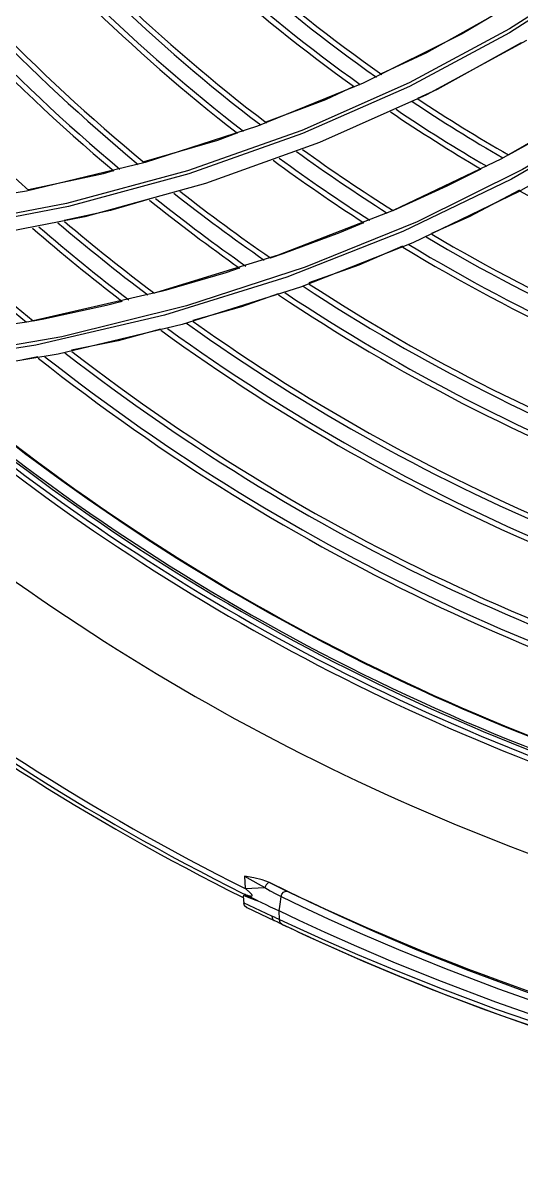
# Model space of a CAD drawing. Header units: metres. Extents: x -367 to 374, y -238 to 224.
# Drawn here: x 350.4709 to 350.5175, y 176.4885 to 176.5945 of the extents above; entities that cross this region are included whole.
import ezdxf
from ezdxf.enums import TextEntityAlignment as Align

# ---------------------------------------------------------------- set-up
doc = ezdxf.new("R2010")
doc.units = ezdxf.units.M
for name, color, linetype in [('ELE-ALIMENTADORES', 160, 'Continuous'), ('LA_BAU_BASES GERAIS_R00$0$ARQ-XREF-ATT', 8, 'Continuous'), ('LA_BAU_BASES GERAIS_R00$0$BASE', 253, 'Continuous'), ('LA_BAU_BASES GERAIS_R00$0$dutos', 31, 'Continuous')]:
    doc.layers.add(name, color=color, linetype=linetype)
doc.styles.add('LA_BAU_BASES GERAIS_R00$0$R60-125-RS', font='romans.shx', dxfattribs={"height": 0.19})
doc.styles.add('LA_BAU_BASES GERAIS_R00$0$R80-100-RS', font='romans.shx', dxfattribs={"height": 0.203})

# ---------------------------------------------------------------- blocks, each defined once
blk = doc.blocks.new('LA_BAU_BASES GERAIS_R00$0$A$C2E3D5B4E')
at = {"layer": 'LA_BAU_BASES GERAIS_R00$0$dutos', "color": 251}
for p, q in [((-16.22940052910326, -1.351382017022559), (-16.23801839554244, -1.356515298179772)), ((-16.23801839554244, -1.356515298179772), (-16.2472710712168, -1.361117925049882)), ((-16.2320202281594, -1.35712685113657), (-16.2413577616453, -1.362193849969742)), ((-16.2472710712168, -1.361117925049882), (-16.25714684591321, -1.365135942515451)), ((-16.2413577616453, -1.362193849969742), (-16.25135284545331, -1.366663947298264)), ((-16.22490988943036, -1.362748006095615), (-16.23435438250181, -1.368164746161426)), ((-16.25714684591321, -1.365135942515451), (-16.26763098737547, -1.368513821140084)), ((-16.22347464543645, -1.365977279558763), (-16.23274987398281, -1.371275428171145)), ((-16.25135284545331, -1.366663947298264), (-16.26199061449006, -1.370479474018509)), ((-16.23435438250181, -1.368164746161426), (-16.24445417413517, -1.372993252959247)), ((-16.26763098737547, -1.368513821140084), (-16.27870259126348, -1.371193684881007)), ((-16.27151977519134, -1.369554300063726), (-16.2705683215122, -1.369275493064094)), ((-16.27850337109976, -1.371051325087763), (-16.27151977519134, -1.369554300063726)), ((-16.26199061449006, -1.370479474018509), (-16.27325087652571, -1.373580415574622)), ((-16.27870259126348, -1.371193684881007), (-16.29032674562404, -1.373115234097611)), ((-16.23274987398281, -1.371275428171145), (-16.24263298347523, -1.376017824571761)), ((-16.27325087652571, -1.373580415574622), (-16.28510552655007, -1.37590461588178)), ((-16.24445417413517, -1.372993252959247), (-16.25519435520937, -1.37717812058662)), ((-16.24263298347523, -1.376017824571761), (-16.25310854285453, -1.380155173472929)), ((-16.25519435520937, -1.37717812058662), (-16.26655279278066, -1.380661313430835)), ((-16.26006494523654, -1.378784287222231), (-16.25880041177106, -1.378365128596386)), ((-16.26655279278066, -1.380661313430835), (-16.27849972421882, -1.383383480716191)), ((-16.25310854285453, -1.380155173472929), (-16.26415757191671, -1.383637042179259)), ((-16.27123916245273, -1.381839243815818), (-16.26976975230355, -1.381465375655978)), ((-16.27849972421882, -1.383383480716191), (-16.29099753877699, -1.385285339740847)), ((-16.26415757191671, -1.383637042179259), (-16.2757564564522, -1.386411890536408)), ((-16.27782335922984, -1.385579698025765), (-16.2903911885096, -1.387556695277169)), ((-16.2757564564522, -1.386411890536408), (-16.28787626387339, -1.388427420866435)), ((-16.27763628826324, -1.386677078036598), (-16.27903260982066, -1.386956716559951)), ((-16.25833759989109, -1.435130972725972), (-16.2570605831902, -1.435854768015531)), ((-16.25833747038132, -1.435131046015783), (-16.25827660922641, -1.436294743934639)), ((-16.25827661001767, -1.436294728820656), (-16.25644836926722, -1.436198922045776)), ((-16.2570605831902, -1.435854768015531), (-16.25644836926722, -1.436198922045776)), ((-16.25429936311684, -1.436575992165388), (-16.25600718933856, -1.435734320739073)), ((-16.25846205202561, -1.436948443205154), (-16.25840394912484, -1.436944942532762)), ((-16.25845925373915, -1.437001853386107), (-16.25842357688498, -1.437682608339571)), ((-16.25840394912484, -1.436944942532762), (-16.25768876471466, -1.437221021553057)), ((-16.25768876471466, -1.437221021553057), (-16.25724114866034, -1.437418089128812)), ((-16.25542154892401, -1.436791030939901), (-16.25493360653991, -1.437048690639756)), ((-16.25493360795463, -1.437048690713425), (-16.25298285858162, -1.43798091925936)), ((-16.25223967916145, -1.437576447863364), (-16.25429936311684, -1.436575992165388)), ((-16.25842648338266, -1.437626824485676), (-16.25836710056501, -1.437838478901256)), ((-16.25578260032444, -1.438856705779187), (-16.25842643189208, -1.437628129606935)), ((-16.25836710056501, -1.437838478901256), (-16.25814248257575, -1.438052148517897)), ((-16.25814149276675, -1.438052620824863), (-16.25556269209619, -1.439283150355266)), ((-16.2555551741425, -1.438965099944369), (-16.25578260032444, -1.438856705779187)), ((-16.25578092813475, -1.438857384823393), (-16.2557629600683, -1.439035888369006)), ((-16.2551858914394, -1.439466210643047), (-16.25556354844866, -1.439282729090962)), ((-16.25531873925866, -1.439076591556557), (-16.2555551741425, -1.438965099944369)), ((-16.255073777078, -1.439190970993593), (-16.25531873925866, -1.439076591556557)), ((-16.25323141063927, -1.439283045672425), (-16.25512076531004, -1.438387625948678)), ((-16.255073777078, -1.439190970993593), (-16.2551158809797, -1.438387580665847)), ((-16.2550732864911, -1.439191196473701), (-16.25317809824855, -1.440059515655491)), ((-16.25505982214281, -1.439373906506887), (-16.2550732864911, -1.439191196473701)), ((-16.25524603009899, -1.439437470992459), (-16.25486560211812, -1.439620360406195)), ((-16.25486560211812, -1.439620360406195), (-16.25372092414091, -1.44015408320837)), ((-16.25483218239515, -1.439636281193714), (-16.25442830935299, -1.4398273298454)), ((-16.253849033405, -1.440097348453207), (-16.25448857500578, -1.439798821699412)), ((-16.25428806477748, -1.43989308985573), (-16.25437088781018, -1.439853917064909)), ((-16.25372092414091, -1.44015408320837), (-16.25256288111223, -1.440691849463008)), ((-16.25336519718576, -1.4403199460873), (-16.2529570329084, -1.440510258634902)), ((-16.2529570329084, -1.440510258634902), (-16.25052701601726, -1.441620120025334)), ((-16.2526819620507, -1.44063536549919), (-16.25137265230023, -1.441237232665742)), ((-16.25174326845581, -1.441068100952805), (-16.2526819620507, -1.44063536549919)), ((-16.25256288111223, -1.440691849463008), (-16.25019082054632, -1.441771061459519)), ((-16.24890843940193, -1.442339818232256), (-16.25174326845581, -1.441068100952805)), ((-16.25052701601726, -1.441620120025334), (-16.24751807214352, -1.442945449340812)), ((-16.25019082054632, -1.441771061459519), (-16.24724963887502, -1.443061240265422)), ((-16.24423943313286, -1.443250034058735), (-16.24784558790725, -1.441711913669394))]:
    blk.add_line(p, q, dxfattribs=at)
for points in [[(-16.18146694173856, -1.295308084596115), (-16.18210196442487, -1.297246318887744), (-16.18296099085956, -1.299367256814264), (-16.18397100660786, -1.301681599605843), (-16.18514292013333, -1.304203876594954), (-16.18651234555182, -1.306956953665292), (-16.18811297637421, -1.309954642750824), (-16.18998569424139, -1.313211780359495), (-16.19218649838285, -1.316751902351541), (-16.19478346806318, -1.320596949127946), (-16.19785624757378, -1.324760789014078), (-16.20150703873196, -1.329257899311131), (-16.20587118273806, -1.334104281125917), (-16.21110397852499, -1.339289098064626), (-16.21740303565139, -1.34478557223764), (-16.22495800426032, -1.35049533073169), (-16.23361261969103, -1.356059987833476), (-16.24297457163857, -1.361099644422836), (-16.25298545966643, -1.365529795750888), (-16.26365585658687, -1.369303393342932), (-16.27495648342438, -1.372354443608572), (-16.28684947757756, -1.374616251267696), (-16.29928028996528, -1.376023231701481)], [(-16.1811857843395, -1.295416869077314), (-16.18259588221508, -1.299274180154214), (-16.18449112331155, -1.303530935754395), (-16.18682492424705, -1.308203157982177), (-16.18969348629798, -1.313307356153643), (-16.19323997516176, -1.318889973222838), (-16.19762210709905, -1.324950684329167), (-16.20309165275557, -1.331532507550662), (-16.20964515879177, -1.338323319184099), (-16.21696812740402, -1.344818263468085), (-16.22494992909242, -1.35085633531861), (-16.23360916107367, -1.356407611291331), (-16.24293400342094, -1.361415903373825), (-16.25291741115325, -1.365827723958944), (-16.26354751172721, -1.369585635118426), (-16.27479398935111, -1.372625920292819), (-16.28661743020575, -1.374885781434102), (-16.29898553305566, -1.376302654292601)], [(-16.16993338190014, -1.298642736827503), (-16.17113466371984, -1.302186813815467), (-16.17276783675243, -1.306042476749724), (-16.17473676882719, -1.310272346574209), (-16.17711189169449, -1.314883320289198), (-16.17998419384139, -1.319912507098422), (-16.18347801852678, -1.325391218573429), (-16.18774838583931, -1.331332260096758), (-16.19297020496788, -1.337775316110026), (-16.19930470206464, -1.34461151718159), (-16.20658132675453, -1.351404324174553), (-16.21454610377259, -1.357814804605084), (-16.22313951057322, -1.363751435786696), (-16.23237024697892, -1.369179165623507), (-16.24222531478063, -1.374045798605664), (-16.25269372799721, -1.378303312094147), (-16.26375895748743, -1.381900234110333), (-16.27539244075888, -1.384780314704301), (-16.28755455216287, -1.386887670266049)], [(-16.16963638913239, -1.298698562125253), (-16.17110083097532, -1.302914926951132), (-16.17309559513615, -1.307510977084974), (-16.17554143130974, -1.312550918748173), (-16.17855052899449, -1.318066428396094), (-16.18226776559914, -1.324100968878781), (-16.1868760133998, -1.330683060492163), (-16.19260788107431, -1.337820117802664), (-16.19934449493894, -1.345073135463906), (-16.20683353834102, -1.352019320458282), (-16.21502371321139, -1.358546052537065), (-16.2238806225796, -1.364578874351253), (-16.23339719858905, -1.37007020109894), (-16.24356735075662, -1.374971448859185), (-16.25437846144951, -1.379228959325417), (-16.26580668784163, -1.382784503827395), (-16.27782335922984, -1.385579698025765)], [(-16.24555310040068, -1.36022114425549), (-16.24130710476265, -1.358251653089326), (-16.23587487121677, -1.355215920103262)], [(-16.23250742329219, -1.357367097468057), (-16.24036266870962, -1.361697186607387), (-16.2421916195085, -1.362535497468969)], [(-16.2563219138965, -1.364726845788653), (-16.25076580103814, -1.362639038370332), (-16.24809659386483, -1.361400935367499)], [(-16.23370087135845, -1.367801443582437), (-16.23000942800627, -1.365789324277728), (-16.22555864856804, -1.363150890929035), (-16.2240362622565, -1.362172458418797)], [(-16.26772734231918, -1.368442993373435), (-16.26084218519964, -1.366425417471589), (-16.25901766533525, -1.365739821948125)], [(-16.24447606768126, -1.373001391120567), (-16.24441100627701, -1.372974540960683), (-16.23943299848452, -1.370708394423389), (-16.23625347801908, -1.369120862341049)], [(-16.23265805233586, -1.371114541952636), (-16.23735057975318, -1.373591271673547), (-16.24088011484037, -1.375138217762185)], [(-16.26725836388505, -1.371949595823651), (-16.27087228211985, -1.373000732102525), (-16.27519134743852, -1.373923074833954)], [(-16.25592906581323, -1.377413355109354), (-16.25473323446477, -1.377016969375916), (-16.24945621849611, -1.375056647124154), (-16.24720038315763, -1.374125687539788)], [(-16.24359889463676, -1.376329821095794), (-16.24768355629703, -1.378120071432647), (-16.25233216189145, -1.379768934785432)], [(-16.26676686010978, -1.380701337258586), (-16.26563126165229, -1.380412402201443), (-16.26006494523654, -1.378784287222231)], [(-16.25520200505753, -1.380786869976589), (-16.25862151148522, -1.381999771077687), (-16.26317790857365, -1.383256089350368)], [(-16.27807856260097, -1.383288037757382), (-16.27708223924492, -1.383108130965127), (-16.27123916245273, -1.381839243815818)], [(-16.26618336881029, -1.384084773623442), (-16.27014120182048, -1.385176052068971), (-16.27450501249132, -1.38604998370073)], [(-16.25600364874845, -1.435735906045636), (-16.25670145786216, -1.435473608819564), (-16.25748445403769, -1.435286324981178), (-16.25833747038132, -1.435131046015783)], [(-16.25644838537164, -1.436198918873458), (-16.25594049537312, -1.436501399616361), (-16.25542154892401, -1.436791030939901)], [(-16.25600517833709, -1.435735337651465), (-16.25614423323032, -1.435765700816489), (-16.25631149990295, -1.435939402596603), (-16.2564483576889, -1.436198942923227)], [(-16.2583788504603, -1.436792895803308), (-16.25828882933956, -1.436831530442475), (-16.25820535238836, -1.436865562396349), (-16.2581278720545, -1.436895349185477), (-16.25805604030847, -1.436921140807215), (-16.25798951766456, -1.436943117414273), (-16.25792799832425, -1.436961372773737), (-16.25787123695818, -1.436976011359263), (-16.25781908858016, -1.436986986665659), (-16.25777148795669, -1.436993963084831), (-16.25772828724712, -1.436996310226903), (-16.25769021101996, -1.436993396967125), (-16.25765915904685, -1.436982636089567), (-16.2576383949895, -1.436959477410426), (-16.25763724382296, -1.436923687528804), (-16.25765132369543, -1.436884301295947), (-16.25767601866301, -1.436843249650963), (-16.25770840245923, -1.436800517540803), (-16.25774693923313, -1.436755800885919), (-16.257791268245, -1.436708867288587), (-16.25784150667323, -1.436659421625961), (-16.25789768518916, -1.436607222779173), (-16.25795994931013, -1.436552016692701), (-16.25802858510588, -1.436493469667482), (-16.25810394511882, -1.436431270452601), (-16.25818643587445, -1.436365143787668), (-16.25827660905634, -1.436294744012855)], [(-16.25512076531004, -1.438387625948678), (-16.25503467285489, -1.437981727419981), (-16.25497159356792, -1.437535608634505), (-16.25493360795463, -1.437048690713425)], [(-16.25493315350286, -1.437048346223207), (-16.2548570249869, -1.436816592499497), (-16.25469997309347, -1.436636216988234), (-16.25450180519783, -1.4365509445567), (-16.25430012267725, -1.436576306941504)], [(-16.25298285858162, -1.43798091925936), (-16.25054299891372, -1.439112875523904), (-16.24755488248638, -1.440450416344618)], [(-16.24626659562364, -1.440312544381129), (-16.24958033236908, -1.438823496325938), (-16.25223967916145, -1.437576447863364)], [(-16.2557629600683, -1.439035888369006), (-16.25568688899057, -1.439183294685506), (-16.25556077680812, -1.439284056160147)], [(-16.25486557501927, -1.439620362515313), (-16.25498651826956, -1.439523139790879), (-16.25505982214281, -1.439373906506887)], [(-16.24784558790725, -1.441711913669394), (-16.25082418294733, -1.440386578135701), (-16.25323141063927, -1.439283045672425)], [(-16.25317809824855, -1.440059515655491), (-16.25076962396452, -1.441143536861716), (-16.24779094053292, -1.442441443315772)], [(-16.24755488248638, -1.440450416344618), (-16.24395381078875, -1.441993154936142), (-16.23966791479234, -1.443733217904708), (-16.23461751656714, -1.445652964392764), (-16.22869910710278, -1.447727493745049), (-16.22179561427947, -1.449915228514044), (-16.21377173800147, -1.452153281020117), (-16.2043766273714, -1.454370076955172), (-16.19364740465699, -1.456384743516253), (-16.18212701825723, -1.457950475162477), (-16.17027735740521, -1.458928697529416), (-16.15822950959728, -1.459274504450775), (-16.14618059602935, -1.458969099977992)], [(-16.14620676323011, -1.45846980001869), (-16.15893408244938, -1.458770874745539), (-16.17156536947959, -1.458346749602867), (-16.18397070696119, -1.457224997333185), (-16.19596760697141, -1.455464911655952), (-16.20709646787918, -1.453223705500648), (-16.21661894905537, -1.450826167869025), (-16.22470265263655, -1.44843099336839), (-16.23156287853544, -1.446129223038668), (-16.23736133406419, -1.443983524408111), (-16.24222582124958, -1.442036338857804), (-16.24626659562364, -1.440312544381129)], [(-16.24779094053292, -1.442441443315772), (-16.24418675060952, -1.443948868792802), (-16.23989409160822, -1.445654073974481), (-16.2348301501379, -1.44754094829085), (-16.22888839469715, -1.449585135131827), (-16.22194122041856, -1.451747874481669), (-16.21383016851451, -1.453970657283833), (-16.20438325012765, -1.456159738142276), (-16.19362991495518, -1.458141934019011), (-16.18207429805307, -1.459681916240413), (-16.17014731059317, -1.460642165996148), (-16.15799908759163, -1.46097169799549), (-16.14609190986084, -1.460661332857569)], [(-16.24764806774783, -1.442882785347763), (-16.24518123534381, -1.4439391576513), (-16.2410702182724, -1.44561268843853), (-16.23617543727414, -1.447484253607115), (-16.2303943657198, -1.449529531522501), (-16.22360168352861, -1.45171066264146), (-16.21564035491792, -1.453970853661929), (-16.20833988688173, -1.455734465538342)], [(-16.24751807214352, -1.442945449340812), (-16.24388030714499, -1.444478988218805), (-16.23955087693366, -1.446207552703243), (-16.23444813162723, -1.448113887892475), (-16.22847378835741, -1.450170254137163), (-16.22151018046588, -1.452335021592887), (-16.21340461484579, -1.454549350870082), (-16.20398617596629, -1.456721929150888), (-16.19328242983693, -1.458683606516104), (-16.18180144171583, -1.460202898530667), (-16.16998419509628, -1.461147234588395), (-16.15790957029503, -1.461470004609225)], [(-16.24724963887502, -1.443061240265422), (-16.24368915418654, -1.444557572322708), (-16.23944988309904, -1.446246684625919), (-16.23445045846711, -1.448113058399656), (-16.22859379099646, -1.450130772956697), (-16.22175476136545, -1.452263128160382), (-16.213804495565, -1.454447667547072), (-16.20451748781443, -1.456610620960134), (-16.19383537770727, -1.458595311624492), (-16.18225040858351, -1.46015474546374), (-16.17025512087321, -1.461132435865409), (-16.15802993861871, -1.461470546317003), (-16.14632514681398, -1.461167434717652)], [(-16.14611807808251, -1.460162013446904), (-16.15815763170121, -1.46047290418727), (-16.17019933679694, -1.460134486172763), (-16.18209003593302, -1.459166321781311), (-16.19361979417999, -1.457617421550538), (-16.20436983656646, -1.455620112997792), (-16.2138271732706, -1.453409782143979), (-16.22195390639399, -1.451161276033133), (-16.22891527900038, -1.448971165930459), (-16.23486927544764, -1.44689817659372), (-16.23994084760943, -1.444983443898025), (-16.24423943313286, -1.443250034058735)]]:
    blk.add_lwpolyline(points, dxfattribs=at)
for radius, start, end in [(0.1815590481756004, 202.1542726272514, 228.3813023101781), (0.1749831765762396, 203.7646033021589, 229.9206516676017), (0.1744910549859578, 203.8843227744852, 230.0347514014643), (0.1730509807050165, 204.2340949358066, 230.3678139743327), (0.1725589723837885, 204.3533847643165, 230.4813037967644), (0.1649830923649041, 206.1759417085161, 232.2083136056089), (0.1644909707746223, 206.2933438627093, 232.3190841477273), (0.163050896493681, 206.6362664154871, 232.6422775360108), (0.162558888172453, 206.753192649228, 232.7523515217947), (0.1549830081535687, 208.5377257648386, 234.4237626242611), (0.1544908865632869, 208.6525487437066, 234.5307136136041), (0.1530508122823456, 208.9878390017609, 234.842571575282), (0.1525588039611176, 209.1021283474557, 234.9487191875226), (0.1530508122823456, 236.3604649260328, 240.0924238820284), (0.1525584295478646, 236.469565425291, 240.2089270577799), (0.1549828945763123, 235.9303065939303, 239.6337962557643), (0.1544908865632869, 236.0401106664807, 239.750760960963), (0.1625585137592001, 234.2179235559113, 237.8184398345154), (0.1649829787876477, 233.6618680211149, 237.2321234123804), (0.1644909707746223, 233.7750381806277, 237.3513363227625), (0.163050896493681, 234.105369988164, 237.6996442440825), (0.1730509807050165, 231.7847196460701, 235.2625791800574), (0.1725585979705355, 231.9003055615416, 235.3834563742687), (0.1549828945763123, 241.1782564175933, 267.0128453400785), (0.1749830629989832, 231.3294887585461, 234.7869760382736), (0.1744910549859578, 231.445618981041, 234.9082337626136), (0.1839831387884951, 229.1818371755438, 232.5523081034538), (0.1834911307777697, 229.30034665716, 232.6752594737904), (0.1820510564945284, 229.6464878999928, 233.0346032565793), (0.1815586737600475, 229.7645061561874, 233.1572021958199), (0.163050896493681, 239.1974783150903, 265.1563467308291), (0.1625585137592001, 239.3189401465357, 265.2707030502434), (0.1910511322840403, 227.4660643328046, 230.7763667477251), (0.1905591239651123, 227.5862821421022, 230.9005630048952), (0.1649829787876477, 238.7196917308787, 264.7059103847625), (0.1644909707746223, 238.8414886146807, 264.8208247968565), (0.2250604704626671, 219.2857663559431, 243.8348680458804), (0.2245605424042466, 219.2857754139291, 243.4481564249007), (0.2254009994116793, 219.2765564026985, 243.4830335525798), (0.1725585979705355, 236.8337438422722, 262.9192116691871), (0.1749830629989832, 236.2262605891939, 262.340994819783), (0.1744910549859578, 236.3497169964866, 262.4586035078901), (0.1730509807050165, 236.7105988104614, 262.8020999787032), (0.1839831387884951, 233.9542555148956, 260.1682690149349), (0.1834911307777697, 234.0791152480894, 260.2880570916199), (0.1820510564945284, 234.4441286274868, 260.6379994866729), (0.1815586737600475, 234.5686938426491, 260.7573371111257), (0.1910511322840403, 232.1524465581218, 258.4351737212128), (0.1905587495518594, 232.2783531569844, 258.5565356821239), (0.192983214580307, 231.6573441712888, 257.9575897550127), (0.1924912065672816, 231.7835299653109, 258.0793633105415), (0.201743713680031, 228.9478884282023, 255.9512869658734), (0.2019388241344664, 229.3116925913356, 254.8122985189355), (0.2007667359294499, 229.6459935333337, 255.9501367285218), (0.2007016901189957, 229.6604950333002, 255.9040337874806), (0.2024220230825101, 229.3115446349839, 254.8083078244434), (0.202902052479663, 229.4798550201863, 254.0328148840297), (0.2109578544962958, 227.8011461663739, 252.4709759274139), (0.223051878332607, 243.9062740999222, 255.8042133396527), (0.2250518951739541, 243.4815636274735, 244.4055732000243)]:
    blk.add_arc((-16.15789638421757, -1.235418544163338), radius, start, end, dxfattribs=at)
blk = doc.blocks.new('LA_BAU_BASES GERAIS_R00')
at = {"layer": 'LA_BAU_BASES GERAIS_R00$0$ARQ-XREF-ATT'}
blk.add_blockref('LA_BAU_BASES GERAIS_R00$0$A$C2E3D5B4E', (366.75, 177.95), dxfattribs=at)
at = {"layer": 'LA_BAU_BASES GERAIS_R00$0$BASE', "style": 'LA_BAU_BASES GERAIS_R00$0$R60-125-RS'}
for p in [(242.7815727361595, 218.919159373358), (358.6365727361596, 192.964159373358)]:
    blk.add_attdef('S', text='', height=0.19, rotation=90, dxfattribs=at).set_placement(p, align=Align.MIDDLE_CENTER)
at = {"layer": 'LA_BAU_BASES GERAIS_R00$0$BASE', "style": 'LA_BAU_BASES GERAIS_R00$0$R80-100-RS'}
blk.add_attdef('ACESSO', text='', height=0.203, dxfattribs=at).set_placement((365.922255870473, 191.9868442639211), align=Align.TOP_CENTER)
at = {"layer": 'LA_BAU_BASES GERAIS_R00$0$BASE', "style": 'LA_BAU_BASES GERAIS_R00$0$R60-125-RS'}
blk.add_attdef('S', text='', height=0.19, dxfattribs=at).set_placement((266.114159373358, 180.9134272638404), align=Align.MIDDLE_CENTER)

msp = doc.modelspace()

# ---------------------------------------------------------------- block references
at = {"layer": 'ELE-ALIMENTADORES', "color": 2}
msp.add_blockref('LA_BAU_BASES GERAIS_R00', (0, 0), dxfattribs=at)

doc.saveas('drawing.dxf')
